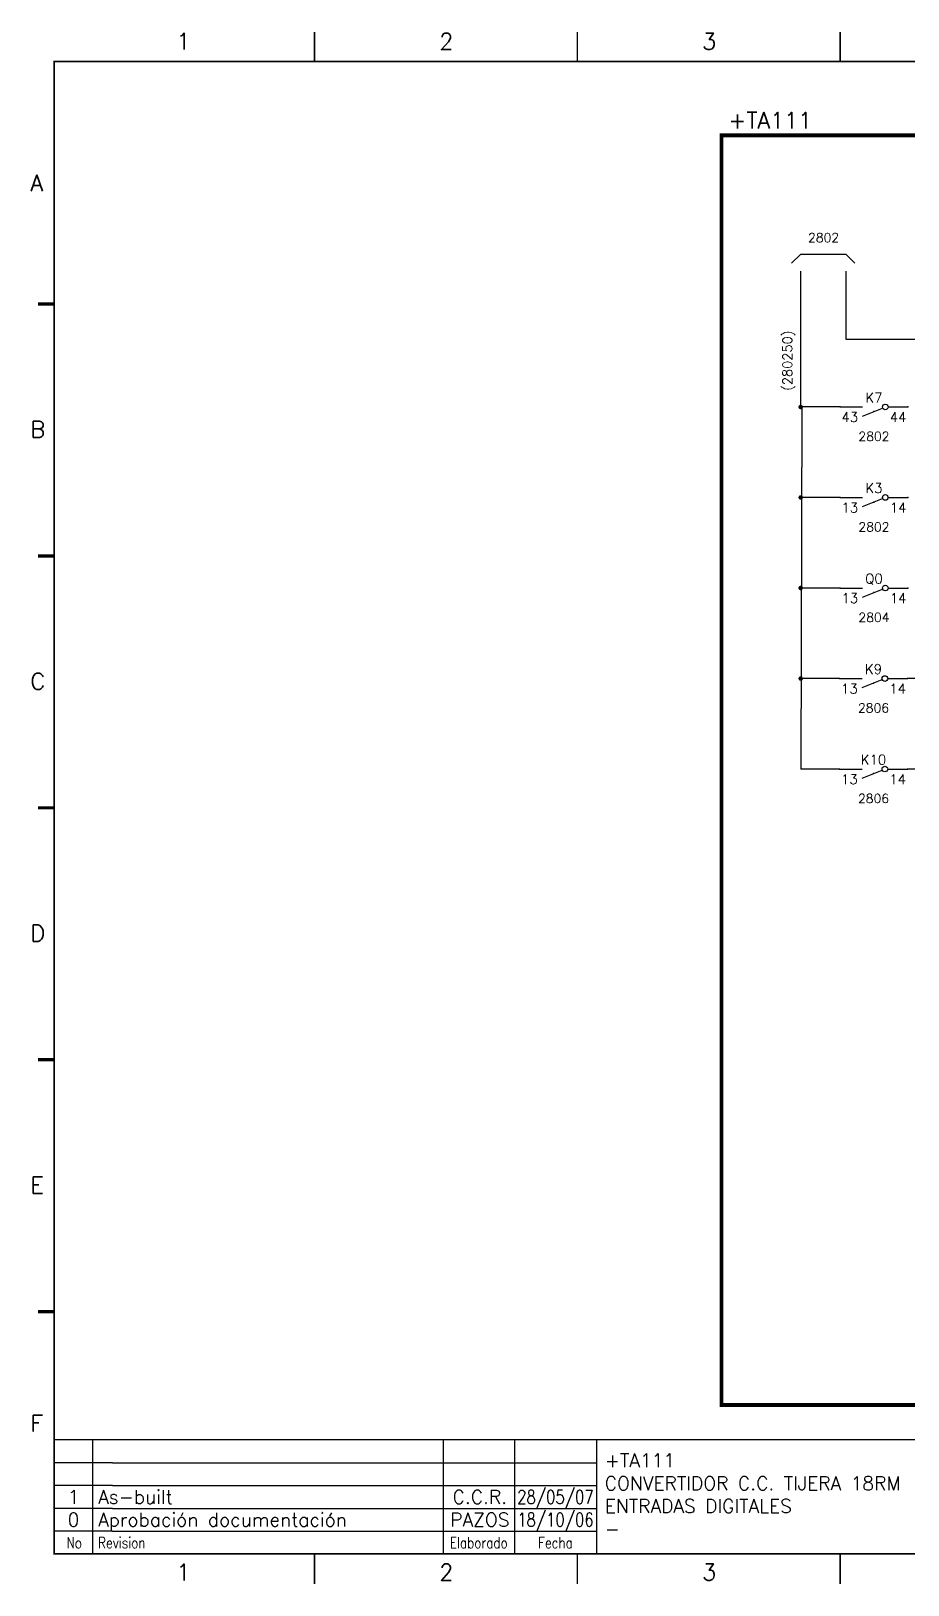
# Model space of a CAD drawing. Extents: x 415 to 812, y 5 to 293.
# Drawn here: x 415.1 to 577.8, y 4.9 to 293.2 of the extents above; entities that cross this region are included whole.
import ezdxf
from ezdxf.enums import TextEntityAlignment as Align

# ---------------------------------------------------------------- set-up
doc = ezdxf.new("R2010")
doc.units = 0
doc.header["$LTSCALE"] = 10
doc.header["$MEASUREMENT"] = 0
doc.linetypes.add('DASHDOT', pattern=[1, 0.5, -0.25, 0, -0.25])
for name, color, linetype in [('1', 7, 'CONTINUOUS'), ('10', 5, 'CONTINUOUS'), ('102', 7, 'CONTINUOUS'), ('2', 7, 'CONTINUOUS'), ('8', 1, 'CONTINUOUS'), ('9', 6, 'CONTINUOUS'), ('NODE', 7, 'CONTINUOUS')]:
    doc.layers.add(name, color=color, linetype=linetype)
doc.styles.add('LABEL', font='SIMPLEX', dxfattribs={"width": 0.8, "height": 4})
doc.styles.add('ROMANS', font='ROMANS.SHX')
doc.styles.get("Standard").update_dxf_attribs({"font": 'simplex'})

# ---------------------------------------------------------------- blocks, each defined once
blk = doc.blocks.new('NOD', base_point=(237.5, 170))
at = {"layer": 'NODE'}
blk.add_point((237.5, 170), dxfattribs=at)
blk = doc.blocks.new('$0702029')
at = {"layer": '102'}
for p, q in [((0, 0), (5, 0)), ((10.62, 0), (15, 0)), ((5, -2), (9.42, -0.23))]:
    blk.add_line(p, q, dxfattribs=at)
blk.add_circle((10, 0), 0.625, dxfattribs=at)
blk.add_point((7.5, -1), dxfattribs=at)
at = {"layer": '2'}
for p in [(0, 0), (15, 0)]:
    blk.add_blockref('NOD', p, dxfattribs=at)
at = {"layer": '8', "flags": 8}
blk.add_attdef('1A', text='', height=2.15, dxfattribs=at).set_placement((4, -3.32), align=Align.RIGHT)
blk.add_attdef('2A', (11, -3.32), '', height=2.15, dxfattribs=at)
at = {"layer": '9'}
blk.add_attdef('ID', text='', height=2.15, dxfattribs=at).set_placement((7.5, 1), align=Align.CENTER)
blk = doc.blocks.new('newcajec')
at = {"layer": '1'}
for p, q in [((179.4, 20.85), (0.13, 20.85)), ((7, 20.85), (7, 0)), ((71, 20.85), (71, 0)), ((84, 20.85), (84, 0.09)), ((99, 20.85), (99, 0)), ((10.6, 16.64), (0, 16.64)), ((10.6, 16.64), (99, 16.64)), ((10.6, 12.48), (0, 12.48)), ((10.6, 12.48), (99, 12.48)), ((10.6, 8.32), (0, 8.32)), ((10.6, 8.32), (99, 8.32)), ((10.6, 4.16), (0, 4.16)), ((10.6, 4.16), (99, 4.16))]:
    blk.add_line(p, q, dxfattribs=at)
for points in [[(47.5, 272.5, 0.3, 0.3, 0), (47.5, 277.91, 0.3, 0.3, 0)], [(95.5, 272.5, 0.3, 0.3, 0), (95.5, 277.91, 0.3, 0.3, 0)], [(143.5, 272.5, 0.3, 0.3, 0), (143.5, 277.91, 0.3, 0.3, 0)], [(-2.99, 228.23, 0.6, 0.6, 0), (-0.18, 228.23, 0.6, 0.6, 0)], [(-2.99, 182.23, 0.6, 0.6, 0), (-0.18, 182.23, 0.6, 0.6, 0)], [(-2.99, 136.23, 0.6, 0.6, 0), (-0.18, 136.23, 0.6, 0.6, 0)], [(-2.99, 90.23, 0.6, 0.6, 0), (-0.18, 90.23, 0.6, 0.6, 0)], [(-2.99, 44.23, 0.6, 0.6, 0), (-0.18, 44.23, 0.6, 0.6, 0)], [(47.5, -5.5, 0.3, 0.3, 0), (47.5, -0.09, 0.3, 0.3, 0)], [(95.5, -5.5, 0.3, 0.3, 0), (95.5, -0.09, 0.3, 0.3, 0)], [(143.5, -5.5, 0.3, 0.3, 0), (143.5, -0.09, 0.3, 0.3, 0)]]:
    blk.add_lwpolyline(points, format="xyseb", dxfattribs=at)
at = {"layer": '1', "const_width": 0.3}
blk.add_lwpolyline([(0, 0), (0, 272.5), (383, 272.5), (383, 0)], close=True, dxfattribs=at)
at = {"layer": '1', "style": 'ROMANS'}
for s, p in [('1', (22.29, 274.68)), ('2', (70.29, 274.68)), ('3', (118.29, 274.68)), ('A', (-4.37, 248.84)), ('B', (-4.37, 203.84)), ('C', (-4.37, 157.84)), ('D', (-4.37, 111.84)), ('E', (-4.37, 65.84)), ('F', (-4.37, 22.34)), ('1', (22.29, -4.82)), ('2', (70.29, -4.82)), ('3', (118.29, -4.82))]:
    blk.add_text(s, height=3, dxfattribs=at).set_placement(p)
at = {"layer": '1', "style": 'LABEL', "width": 0.8}
for s, p in [('No', (2.23, 1.05)), ('Revision', (8, 1.05))]:
    blk.add_text(s, height=2, dxfattribs=at).set_placement(p)
for s, p in [('Elaborado', (77.5, 1.05)), ('Fecha', (91.5, 1.05))]:
    blk.add_text(s, height=2, dxfattribs=at).set_placement(p, align=Align.CENTER)
at = {"layer": '10', "style": 'ROMANS'}
for tag, p in [('REV41', (3.5, 18.74)), ('REV43', (77.7, 18.74)), ('REV31', (3.5, 14.58)), ('REV33', (77.7, 14.58)), ('REV21', (3.5, 10.42)), ('REV23', (77.7, 10.42)), ('REV11', (3.5, 6.27)), ('REV13', (77.7, 6.27))]:
    blk.add_attdef(tag, text='', height=2.5, dxfattribs=at).set_placement(p, align=Align.MIDDLE)
for tag, p, height in [('REV42', (8, 17.49), 2.5), ('SHEETNAME1', (100.5, 15.83), 2.5), ('DESIGNCHECK', (180.74, 14.83), 2.5), ('DOCUMENTTYPE', (216.43, 16.8), 2.5), ('NOTA', (305.32, 15.8), 3), ('REV32', (8, 13.33), 2.5), ('OBJECT', (216.43, 12.4), 2.5), ('REV22', (8, 9.17), 2.5), ('SHEETNAME2', (100.5, 11.67), 2.5), ('ORDER', (305.32, 7.3), 4.5), ('SHEETNAME3', (100.5, 7.51), 2.5), ('DRAWINGCHECK', (180.53, 7.71), 2.5), ('CUSTOMER', (216.43, 8.08), 2.5), ('REV12', (8, 5.01), 2.5), ('SHEETNAME4', (100.5, 3.35), 2.5), ('USER', (180.63, 0.71), 2.5), ('DEPARTMENT', (271.93, 1.05), 2.5), ('DOCUMENT_ID', (305.32, 0.93), 4.4)]:
    blk.add_attdef(tag, p, '', height=height, dxfattribs=at)
for tag, width, p, p2 in [('REV44', 1.221199, (84.53, 17.49), (98.48, 17.49)), ('REV34', 1.221199, (84.53, 13.33), (98.48, 13.33)), ('REV24', 1.221199, (84.53, 9.17), (98.48, 9.17)), ('REV14', 1.221199, (84.53, 5.01), (98.48, 5.01)), ('CREATED2', 7.039915, (282.71, 1.05), (301.14, 1.05))]:
    blk.add_attdef(tag, text='', height=2.5, dxfattribs=dict(at, width=width)).set_placement(p, p2, align=Align.FIT)
for tag, p in [('SHEET', (382, 7.43)), ('NEXTSHEET', (382, 0.5))]:
    blk.add_attdef(tag, text='', height=2.5, dxfattribs=at).set_placement(p, align=Align.RIGHT)

msp = doc.modelspace()

# ---------------------------------------------------------------- linework, layer by layer
at = {"layer": '2', "color": 7}
for p, q in [((557.94, 251.83), (556.26, 250.15)), ((557.94, 251.83), (566.34, 251.83)), ((566.34, 251.83), (568.02, 250.15)), ((557.94, 223.47), (557.94, 248.67)), ((566.34, 248.67), (566.34, 236.07)), ((566.34, 236.07), (648.24, 236.07)), ((565.24, 223.47), (557.94, 223.47)), ((558.15, 223.47), (557.94, 156.27)), ((565.24, 206.67), (557.94, 206.67)), ((565.24, 189.87), (557.94, 189.87)), ((565.16, 173.07), (557.94, 173.07)), ((648.24, 173.07), (577.76, 173.07)), ((565.16, 156.27), (557.94, 156.27)), ((648.24, 156.27), (577.76, 156.27))]:
    msp.add_line(p, q, dxfattribs=at)
at = {"layer": '2', "color": 3, "linetype": 'DASHDOT'}
msp.add_lwpolyline([(543.24, 273.87, 0.706, 0.706, 0), (795.24, 273.87, 0.706, 0.706, 0), (795.24, 38.25, 0.706, 0.706, 0), (543.24, 38.25, 0.706, 0.706, 0), (543.24, 273.87, 0.706, 0.706, 0)], format="xyseb", dxfattribs=at)
at = {"layer": '2', "color": 7}
for points in [[(557.73, 223.47, 0.42, 0.42, 1), (558.15, 223.47, 0.42, 0.42, 1)], [(557.73, 206.67, 0.42, 0.42, 1), (558.15, 206.67, 0.42, 0.42, 1)], [(557.73, 189.87, 0.42, 0.42, 1), (558.15, 189.87, 0.42, 0.42, 1)], [(557.73, 173.07, 0.42, 0.42, 1), (558.15, 173.07, 0.42, 0.42, 1)]]:
    msp.add_lwpolyline(points, format="xyseb", close=True, dxfattribs=at)

# ---------------------------------------------------------------- block references
ref = msp.add_blockref('newcajec', (419.42, 10.6), dxfattribs=dict(at, xscale=1.016442892079945, yscale=1.016442892079992, zscale=1.01644289208))
ref.add_attrib('REV24', '28/05/07', dxfattribs={"layer": '10', "height": 2.541, "style": 'ROMANS', "width": 0.728168}).set_placement((505.33, 19.92), (519.52, 19.92), align=Align.FIT)
ref.add_attrib('SHEETNAME3', 'ENTRADAS DIGITALES', (521.57, 18.22), dxfattribs={"layer": '10', "height": 2.5411, "style": 'ROMANS'})
ref.add_attrib('SHEETNAME2', 'CONVERTIDOR C.C. TIJERA 18RM', (521.57, 22.45), dxfattribs={"layer": '10', "height": 2.5411, "style": 'ROMANS'})
ref.add_attrib('SHEETNAME1', '+TA111', (521.57, 26.68), dxfattribs={"layer": '10', "height": 2.541, "style": 'ROMANS'})
ref.add_attrib('REV22', 'As-built', (427.55, 19.92), dxfattribs={"layer": '10', "height": 2.541, "style": 'ROMANS'})
ref.add_attrib('REV12', 'Aprobación documentación', (427.55, 15.69), dxfattribs={"layer": '10', "height": 2.5411, "style": 'ROMANS'})
ref.add_attrib('REV21', '1', dxfattribs={"layer": '10', "height": 2.54, "style": 'ROMANS'}).set_placement((422.98, 21.19), align=Align.MIDDLE)
ref.add_attrib('REV11', '0', dxfattribs={"layer": '10', "height": 2.54, "style": 'ROMANS'}).set_placement((422.98, 16.96), align=Align.MIDDLE)
ref.add_attrib('SHEETNAME4', '-', (521.57, 14), dxfattribs={"layer": '10', "height": 2.54, "style": 'ROMANS'})
ref.add_attrib('REV14', '18/10/06', dxfattribs={"layer": '10', "height": 2.541, "style": 'ROMANS', "width": 0.728168}).set_placement((505.33, 15.69), (519.52, 15.69), align=Align.FIT)
ref.add_attrib('REV23', 'C.C.R.', dxfattribs={"layer": '10', "height": 2.541, "style": 'ROMANS'}).set_placement((498.4, 21.19), align=Align.MIDDLE)
ref.add_attrib('REV13', 'PAZOS', dxfattribs={"layer": '10', "height": 2.541, "style": 'ROMANS'}).set_placement((498.4, 16.96), align=Align.MIDDLE)
at = {"layer": '2', "color": 7, "xscale": 0.839999999999975, "yscale": 0.839999999999975, "zscale": 0.84}
for p, values in [((565.24, 223.47), {'ID': 'K7', '1A': '43', '2A': '44'}), ((565.24, 206.67), {'ID': 'K3', '1A': '13', '2A': '14'}), ((565.24, 189.87), {'ID': 'Q0', '1A': '13', '2A': '14'}), ((565.16, 173.07), {'ID': 'K9', '1A': '13', '2A': '14'}), ((565.16, 156.27), {'ID': 'K10', '1A': '13', '2A': '14'})]:
    msp.add_blockref('$0702029', p, dxfattribs=at).add_auto_attribs(values)

# ---------------------------------------------------------------- texts
at = {"layer": '2', "color": 6}
msp.add_text('+TA111', height=3.024, dxfattribs=at).set_placement((544.5, 275.13))
at = {"layer": '2', "color": 7, "style": 'ROMANS'}
for s, p in [('2802', (562.19, 254.05)), ('2802', (571.54, 217.17)), ('2802', (571.54, 200.37)), ('2804', (571.54, 183.57)), ('2806', (571.46, 166.77)), ('2806', (571.46, 149.97))]:
    msp.add_text(s, height=1.68, dxfattribs=at).set_placement(p, align=Align.CENTER)
at = {"layer": '2', "color": 6}
msp.add_text('(280250)', height=1.764, rotation=90, dxfattribs=at).set_placement((556.35, 226.46))

doc.saveas('drawing.dxf')
